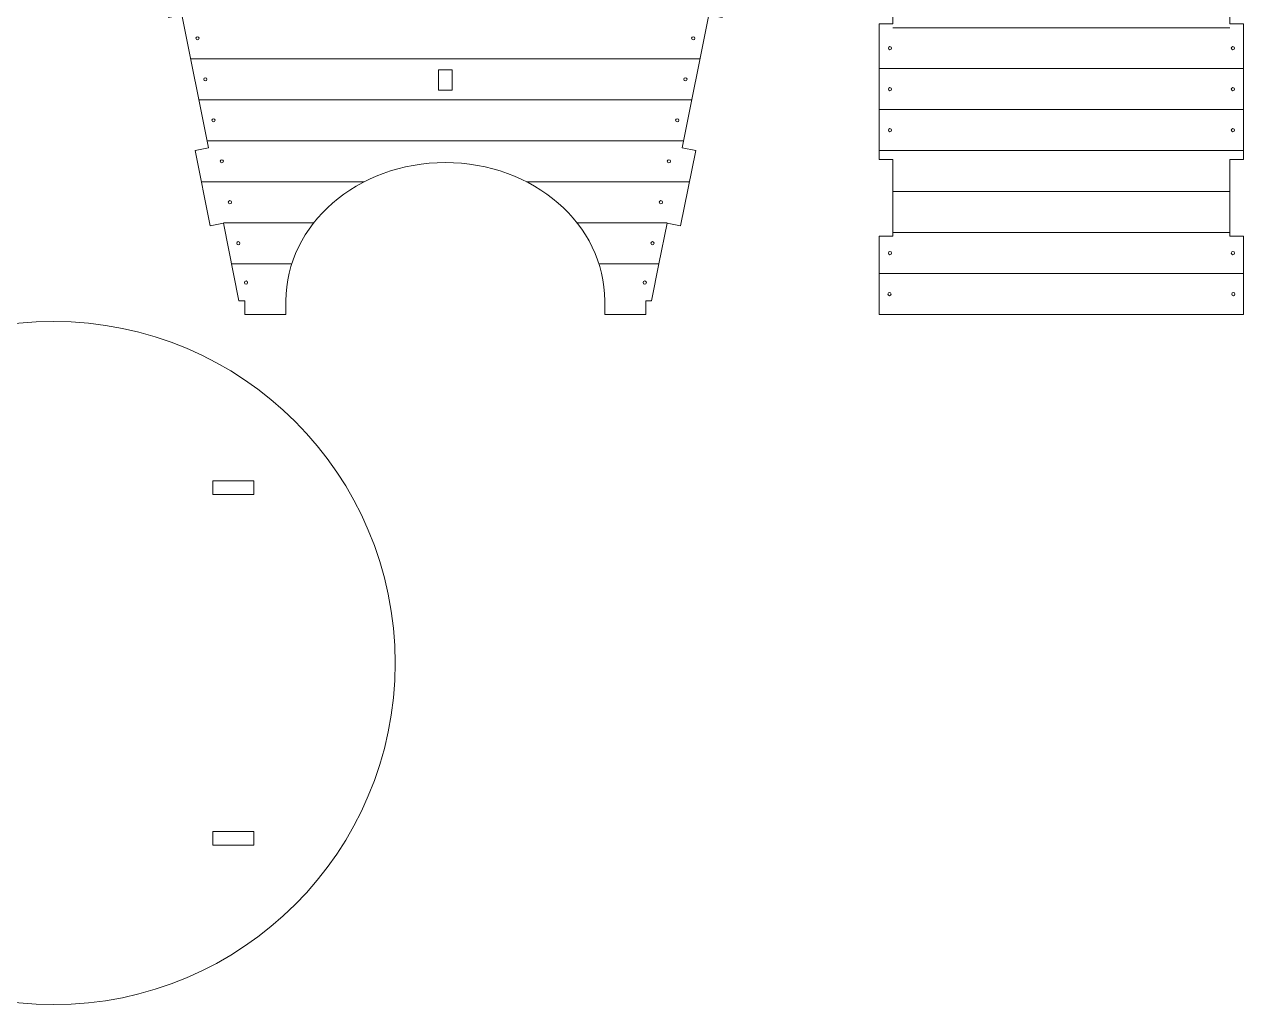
# Model space of a CAD drawing. Header units: millimetres. Extents: x -264 to 265, y -234 to 223.
# Drawn here: x -5.1 to 262.6, y -233.5 to -18.3 of the extents above; entities that cross this region are included whole.
import ezdxf

# ---------------------------------------------------------------- set-up
doc = ezdxf.new("R2010")
doc.units = ezdxf.units.MM
doc.header["$MEASUREMENT"] = 0
doc.layers.add('layer 1', color=7, linetype='Continuous')

msp = doc.modelspace()

# ---------------------------------------------------------------- linework, layer by layer
at = {"layer": 'layer 1', "color": 250, "lineweight": 9}
for points, knots in [([(42.0262, -79.014), (42.0262, -79.014), (43.3537, -79.014), (43.3537, -79.014), (43.3537, -79.014), (43.3537, -79.014), (43.3537, -82.014), (43.3537, -82.014), (43.3537, -82.014), (43.3537, -82.014), (52.3537, -82.014), (52.3537, -82.014), (52.3537, -82.014), (52.3537, -82.014), (52.3537, -79.014), (52.3537, -79.014), (52.3537, -79.014), (52.3537, -62.2303), (68.0237, -48.6242), (87.3537, -48.6242), (87.3537, -48.6242), (106.6837, -48.6242), (122.3537, -62.2303), (122.3537, -79.014), (122.3537, -79.014), (122.3537, -79.014), (122.3537, -82.014), (122.3537, -82.014), (122.3537, -82.014), (122.3537, -82.014), (131.3537, -82.014), (131.3537, -82.014), (131.3537, -82.014), (131.3537, -82.014), (131.3537, -79.014), (131.3537, -79.014), (131.3537, -79.014), (131.3537, -79.014), (132.6284, -79.014), (132.6284, -79.014), (132.6284, -79.014), (132.6284, -79.014), (134.2438, -70.8702), (134.2438, -70.8702), (134.2438, -70.8702), (134.2438, -70.8702), (136.0296, -61.9442), (136.0296, -61.9442), (136.0296, -61.9442), (136.0296, -61.9442), (139.0214, -62.5485), (139.0214, -62.5485), (139.0214, -62.5485), (139.0214, -62.5485), (142.3211, -45.9806), (142.3211, -45.9806), (142.3211, -45.9806), (142.3211, -45.9806), (139.3437, -45.3792), (139.3437, -45.3792), (139.3437, -45.3792), (139.3437, -45.3792), (145.1831, -16.1917), (145.1831, -16.1917), (145.1831, -16.1917), (145.1831, -16.1917), (148.136, -16.7857), (148.136, -16.7857), (148.136, -16.7857), (148.136, -16.7857), (151.4357, -0.2178), (151.4357, -0.2178), (151.4357, -0.2178), (151.4357, -0.2178), (148.4972, 0.3733), (148.4972, 0.3733), (148.4972, 0.3733), (148.4972, 0.3733), (152.6529, 21.1448), (152.6529, 21.1448), (152.6529, 21.1448), (134.8959, 41.6277), (117.1852, 62.1505), (99.3999, 82.61), (99.3999, 82.61), (96.2924, 86.4695), (92.8283, 90.3194), (87.3537, 90.3194), (87.3537, 90.3194), (80.4401, 90.3194), (77.7905, 84.9185), (74.2087, 81.2394), (74.2087, 81.2394), (56.7832, 61.1762), (39.4625, 41.0176), (22.0581, 20.9332), (22.0581, 20.9332), (22.0581, 20.9332), (26.1691, 0.3562), (26.1691, 0.3562), (26.1691, 0.3562), (26.1691, 0.3562), (23.2873, -0.2178), (23.2873, -0.2178), (23.2873, -0.2178), (23.2873, -0.2178), (26.587, -16.7857), (26.587, -16.7857), (26.587, -16.7857), (26.587, -16.7857), (29.4788, -16.2097), (29.4788, -16.2097), (29.4788, -16.2097), (29.4788, -16.2097), (35.3108, -45.4012), (35.3108, -45.4012), (35.3108, -45.4012), (35.3108, -45.4012), (32.4019, -45.9806), (32.4019, -45.9806), (32.4019, -45.9806), (32.4019, -45.9806), (35.7016, -62.5485), (35.7016, -62.5485), (35.7016, -62.5485), (35.7016, -62.5485), (38.6205, -61.9671), (38.6205, -61.9671), (38.6205, -61.9671), (38.6205, -61.9671), (42.0262, -79.014), (42.0262, -79.014)], [0, 0, 0, 0, 0.02941176, 0.02941176, 0.02941176, 0.02941176, 0.05882353, 0.05882353, 0.05882353, 0.05882353, 0.08823529, 0.08823529, 0.08823529, 0.08823529, 0.11764706, 0.11764706, 0.11764706, 0.11764706, 0.14705882, 0.14705882, 0.14705882, 0.14705882, 0.17647059, 0.17647059, 0.17647059, 0.17647059, 0.20588235, 0.20588235, 0.20588235, 0.20588235, 0.23529412, 0.23529412, 0.23529412, 0.23529412, 0.26470588, 0.26470588, 0.26470588, 0.26470588, 0.29411765, 0.29411765, 0.29411765, 0.29411765, 0.32352941, 0.32352941, 0.32352941, 0.32352941, 0.35294118, 0.35294118, 0.35294118, 0.35294118, 0.38235294, 0.38235294, 0.38235294, 0.38235294, 0.41176471, 0.41176471, 0.41176471, 0.41176471, 0.44117647, 0.44117647, 0.44117647, 0.44117647, 0.47058824, 0.47058824, 0.47058824, 0.47058824, 0.5, 0.5, 0.5, 0.5, 0.52941176, 0.52941176, 0.52941176, 0.52941176, 0.55882353, 0.55882353, 0.55882353, 0.55882353, 0.58823529, 0.58823529, 0.58823529, 0.58823529, 0.61764706, 0.61764706, 0.61764706, 0.61764706, 0.64705882, 0.64705882, 0.64705882, 0.64705882, 0.67647059, 0.67647059, 0.67647059, 0.67647059, 0.70588235, 0.70588235, 0.70588235, 0.70588235, 0.73529412, 0.73529412, 0.73529412, 0.73529412, 0.76470588, 0.76470588, 0.76470588, 0.76470588, 0.79411765, 0.79411765, 0.79411765, 0.79411765, 0.82352941, 0.82352941, 0.82352941, 0.82352941, 0.85294118, 0.85294118, 0.85294118, 0.85294118, 0.88235294, 0.88235294, 0.88235294, 0.88235294, 0.91176471, 0.91176471, 0.91176471, 0.91176471, 0.94117647, 0.94117647, 0.94117647, 0.94117647, 1, 1, 1, 1]), ([(262.6328, -64.8233), (262.6328, -64.8233), (262.6347, -82.014), (262.6347, -82.014), (262.6347, -82.014), (262.6347, -82.014), (182.6374, -82.014), (182.6374, -82.014), (182.6374, -82.014), (182.6374, -82.014), (182.637, -64.8233), (182.637, -64.8233), (182.637, -64.8233), (182.637, -64.8233), (185.6314, -64.8233), (185.6314, -64.8233), (185.6314, -64.8233), (185.6314, -64.8233), (185.6313, -47.93), (185.6313, -47.93), (185.6313, -47.93), (185.6313, -47.93), (182.6365, -47.93), (182.6365, -47.93), (182.6365, -47.93), (182.6365, -47.93), (182.6357, -18.1617), (182.6357, -18.1617), (182.6357, -18.1617), (182.6357, -18.1617), (185.6315, -18.1617), (185.6315, -18.1617), (185.6315, -18.1617), (185.6315, -18.1617), (185.6314, -1.2684), (185.6314, -1.2684), (185.6314, -1.2684), (185.6314, -1.2684), (182.6353, -1.2684), (182.6353, -1.2684), (182.6353, -1.2684), (182.6353, -1.2684), (182.6347, 20.1846), (182.6347, 20.1846), (182.6347, 20.1846), (182.6347, 20.1846), (262.632, 20.1846), (262.632, 20.1846), (262.632, 20.1846), (262.632, 20.1846), (262.6326, -1.2684), (262.6326, -1.2684), (262.6326, -1.2684), (262.6326, -1.2684), (259.6328, -1.2684), (259.6328, -1.2684), (259.6328, -1.2684), (259.6328, -1.2684), (259.6329, -18.1617), (259.6329, -18.1617), (259.6329, -18.1617), (259.6329, -18.1617), (262.6329, -18.1617), (262.6329, -18.1617), (262.6329, -18.1617), (262.6329, -18.1617), (262.6327, -47.93), (262.6327, -47.93), (262.6327, -47.93), (262.6327, -47.93), (259.6327, -47.93), (259.6327, -47.93), (259.6327, -47.93), (259.6327, -47.93), (259.6328, -64.8233), (259.6328, -64.8233), (259.6328, -64.8233), (259.6328, -64.8233), (262.6328, -64.8233), (262.6328, -64.8233)], [0, 0, 0, 0, 0.04761905, 0.04761905, 0.04761905, 0.04761905, 0.0952381, 0.0952381, 0.0952381, 0.0952381, 0.14285714, 0.14285714, 0.14285714, 0.14285714, 0.19047619, 0.19047619, 0.19047619, 0.19047619, 0.23809524, 0.23809524, 0.23809524, 0.23809524, 0.28571429, 0.28571429, 0.28571429, 0.28571429, 0.33333333, 0.33333333, 0.33333333, 0.33333333, 0.38095238, 0.38095238, 0.38095238, 0.38095238, 0.42857143, 0.42857143, 0.42857143, 0.42857143, 0.47619048, 0.47619048, 0.47619048, 0.47619048, 0.52380952, 0.52380952, 0.52380952, 0.52380952, 0.57142857, 0.57142857, 0.57142857, 0.57142857, 0.61904762, 0.61904762, 0.61904762, 0.61904762, 0.66666667, 0.66666667, 0.66666667, 0.66666667, 0.71428571, 0.71428571, 0.71428571, 0.71428571, 0.76190476, 0.76190476, 0.76190476, 0.76190476, 0.80952381, 0.80952381, 0.80952381, 0.80952381, 0.85714286, 0.85714286, 0.85714286, 0.85714286, 0.9047619, 0.9047619, 0.9047619, 0.9047619, 1, 1, 1, 1]), ([(85.8555, -28.2556), (85.8555, -28.2556), (88.8555, -28.2556), (88.8555, -28.2556), (88.8555, -28.2556), (88.8555, -28.2556), (88.8555, -32.7257), (88.8555, -32.7257), (88.8555, -32.7257), (88.8555, -32.7257), (85.8555, -32.7257), (85.8555, -32.7257), (85.8555, -32.7257), (85.8555, -32.7257), (85.8555, -28.2556), (85.8555, -28.2556)], [0, 0, 0, 0, 0.2, 0.2, 0.2, 0.2, 0.4, 0.4, 0.4, 0.4, 0.6, 0.6, 0.6, 0.6, 1, 1, 1, 1]), ([(1.333, -233.5194), (42.7544, -233.5194), (76.333, -199.9408), (76.333, -158.5194), (76.333, -158.5194), (76.333, -117.098), (42.7544, -83.5194), (1.333, -83.5194), (1.333, -83.5194), (-40.0884, -83.5194), (-73.667, -117.098), (-73.667, -158.5194), (-73.667, -158.5194), (-73.667, -199.9408), (-40.0884, -233.5194), (1.333, -233.5194)], [0, 0, 0, 0, 0.2, 0.2, 0.2, 0.2, 0.4, 0.4, 0.4, 0.4, 0.6, 0.6, 0.6, 0.6, 1, 1, 1, 1]), ([(45.333, -118.5194), (45.333, -118.5194), (36.333, -118.5194), (36.333, -118.5194), (36.333, -118.5194), (36.333, -118.5194), (36.333, -121.5194), (36.333, -121.5194), (36.333, -121.5194), (36.333, -121.5194), (45.333, -121.5194), (45.333, -121.5194), (45.333, -121.5194), (45.333, -121.5194), (45.333, -118.5194), (45.333, -118.5194)], [0, 0, 0, 0, 0.2, 0.2, 0.2, 0.2, 0.4, 0.4, 0.4, 0.4, 0.6, 0.6, 0.6, 0.6, 1, 1, 1, 1]), ([(45.333, -195.5194), (45.333, -195.5194), (36.333, -195.5194), (36.333, -195.5194), (36.333, -195.5194), (36.333, -195.5194), (36.333, -198.5194), (36.333, -198.5194), (36.333, -198.5194), (36.333, -198.5194), (45.333, -198.5194), (45.333, -198.5194), (45.333, -198.5194), (45.333, -198.5194), (45.333, -195.5194), (45.333, -195.5194)], [0, 0, 0, 0, 0.2, 0.2, 0.2, 0.2, 0.4, 0.4, 0.4, 0.4, 0.6, 0.6, 0.6, 0.6, 1, 1, 1, 1])]:
    msp.add_open_spline(points, degree=3, knots=knots, dxfattribs=at)
at = {"layer": 'layer 1', "color": 242, "lineweight": 9}
for points in [[(32.9349, -20.9973), (33.1282, -20.9973), (33.2849, -21.154), (33.2849, -21.3473), (33.2849, -21.3473), (33.2849, -21.5406), (33.1282, -21.6973), (32.9349, -21.6973), (32.9349, -21.6973), (32.7416, -21.6973), (32.5849, -21.5406), (32.5849, -21.3473), (32.5849, -21.3473), (32.5849, -21.154), (32.7416, -20.9973), (32.9349, -20.9973)], [(141.7881, -20.9973), (141.5948, -20.9973), (141.4381, -21.154), (141.4381, -21.3473), (141.4381, -21.3473), (141.4381, -21.5406), (141.5948, -21.6973), (141.7881, -21.6973), (141.7881, -21.6973), (141.9814, -21.6973), (142.1381, -21.5406), (142.1381, -21.3473), (142.1381, -21.3473), (142.1381, -21.154), (141.9814, -20.9973), (141.7881, -20.9973)], [(184.987, -23.164), (185.1803, -23.164), (185.337, -23.3207), (185.337, -23.514), (185.337, -23.514), (185.337, -23.7073), (185.1803, -23.864), (184.987, -23.864), (184.987, -23.864), (184.7937, -23.864), (184.637, -23.7073), (184.637, -23.514), (184.637, -23.514), (184.637, -23.3207), (184.7937, -23.164), (184.987, -23.164)], [(260.2828, -23.164), (260.0895, -23.164), (259.9328, -23.3207), (259.9328, -23.514), (259.9328, -23.514), (259.9328, -23.7073), (260.0895, -23.864), (260.2828, -23.864), (260.2828, -23.864), (260.4761, -23.864), (260.6328, -23.7073), (260.6328, -23.514), (260.6328, -23.514), (260.6328, -23.3207), (260.4761, -23.164), (260.2828, -23.164)], [(34.6586, -29.9973), (34.8519, -29.9973), (35.0086, -30.154), (35.0086, -30.3473), (35.0086, -30.3473), (35.0086, -30.5406), (34.8519, -30.6973), (34.6586, -30.6973), (34.6586, -30.6973), (34.4653, -30.6973), (34.3086, -30.5406), (34.3086, -30.3473), (34.3086, -30.3473), (34.3086, -30.154), (34.4653, -29.9973), (34.6586, -29.9973)], [(140.0644, -29.9973), (139.8711, -29.9973), (139.7144, -30.154), (139.7144, -30.3473), (139.7144, -30.3473), (139.7144, -30.5406), (139.8711, -30.6973), (140.0644, -30.6973), (140.0644, -30.6973), (140.2577, -30.6973), (140.4144, -30.5406), (140.4144, -30.3473), (140.4144, -30.3473), (140.4144, -30.154), (140.2577, -29.9973), (140.0644, -29.9973)], [(184.987, -32.164), (185.1803, -32.164), (185.337, -32.3207), (185.337, -32.514), (185.337, -32.514), (185.337, -32.7073), (185.1803, -32.864), (184.987, -32.864), (184.987, -32.864), (184.7937, -32.864), (184.637, -32.7073), (184.637, -32.514), (184.637, -32.514), (184.637, -32.3207), (184.7937, -32.164), (184.987, -32.164)], [(260.2828, -32.164), (260.0895, -32.164), (259.9328, -32.3207), (259.9328, -32.514), (259.9328, -32.514), (259.9328, -32.7073), (260.0895, -32.864), (260.2828, -32.864), (260.2828, -32.864), (260.4761, -32.864), (260.6328, -32.7073), (260.6328, -32.514), (260.6328, -32.514), (260.6328, -32.3207), (260.4761, -32.164), (260.2828, -32.164)], [(36.4484, -38.9973), (36.6417, -38.9973), (36.7984, -39.154), (36.7984, -39.3473), (36.7984, -39.3473), (36.7984, -39.5406), (36.6417, -39.6973), (36.4484, -39.6973), (36.4484, -39.6973), (36.2551, -39.6973), (36.0984, -39.5406), (36.0984, -39.3473), (36.0984, -39.3473), (36.0984, -39.154), (36.2551, -38.9973), (36.4484, -38.9973)], [(138.2746, -38.9973), (138.0813, -38.9973), (137.9246, -39.154), (137.9246, -39.3473), (137.9246, -39.3473), (137.9246, -39.5406), (138.0813, -39.6973), (138.2746, -39.6973), (138.2746, -39.6973), (138.4679, -39.6973), (138.6246, -39.5406), (138.6246, -39.3473), (138.6246, -39.3473), (138.6246, -39.154), (138.4679, -38.9973), (138.2746, -38.9973)], [(184.987, -41.164), (185.1803, -41.164), (185.337, -41.3207), (185.337, -41.514), (185.337, -41.514), (185.337, -41.7073), (185.1803, -41.864), (184.987, -41.864), (184.987, -41.864), (184.7937, -41.864), (184.637, -41.7073), (184.637, -41.514), (184.637, -41.514), (184.637, -41.3207), (184.7937, -41.164), (184.987, -41.164)], [(260.2828, -41.164), (260.0895, -41.164), (259.9328, -41.3207), (259.9328, -41.514), (259.9328, -41.514), (259.9328, -41.7073), (260.0895, -41.864), (260.2828, -41.864), (260.2828, -41.864), (260.4761, -41.864), (260.6328, -41.7073), (260.6328, -41.514), (260.6328, -41.514), (260.6328, -41.3207), (260.4761, -41.164), (260.2828, -41.164)], [(38.2823, -47.9973), (38.4756, -47.9973), (38.6323, -48.154), (38.6323, -48.3473), (38.6323, -48.3473), (38.6323, -48.5406), (38.4756, -48.6973), (38.2823, -48.6973), (38.2823, -48.6973), (38.089, -48.6973), (37.9323, -48.5406), (37.9323, -48.3473), (37.9323, -48.3473), (37.9323, -48.154), (38.089, -47.9973), (38.2823, -47.9973)], [(136.4407, -47.9973), (136.2474, -47.9973), (136.0907, -48.154), (136.0907, -48.3473), (136.0907, -48.3473), (136.0907, -48.5406), (136.2474, -48.6973), (136.4407, -48.6973), (136.4407, -48.6973), (136.634, -48.6973), (136.7907, -48.5406), (136.7907, -48.3473), (136.7907, -48.3473), (136.7907, -48.154), (136.634, -47.9973), (136.4407, -47.9973)], [(40.0432, -56.9973), (40.2365, -56.9973), (40.3932, -57.154), (40.3932, -57.3473), (40.3932, -57.3473), (40.3932, -57.5406), (40.2365, -57.6973), (40.0432, -57.6973), (40.0432, -57.6973), (39.8499, -57.6973), (39.6932, -57.5406), (39.6932, -57.3473), (39.6932, -57.3473), (39.6932, -57.154), (39.8499, -56.9973), (40.0432, -56.9973)], [(134.6798, -56.9973), (134.4865, -56.9973), (134.3298, -57.154), (134.3298, -57.3473), (134.3298, -57.3473), (134.3298, -57.5406), (134.4865, -57.6973), (134.6798, -57.6973), (134.6798, -57.6973), (134.8731, -57.6973), (135.0298, -57.5406), (135.0298, -57.3473), (135.0298, -57.3473), (135.0298, -57.154), (134.8731, -56.9973), (134.6798, -56.9973)], [(41.8813, -65.9973), (42.0746, -65.9973), (42.2313, -66.154), (42.2313, -66.3473), (42.2313, -66.3473), (42.2313, -66.5406), (42.0746, -66.6973), (41.8813, -66.6973), (41.8813, -66.6973), (41.688, -66.6973), (41.5313, -66.5406), (41.5313, -66.3473), (41.5313, -66.3473), (41.5313, -66.154), (41.688, -65.9973), (41.8813, -65.9973)], [(132.8417, -65.9973), (132.6484, -65.9973), (132.4917, -66.154), (132.4917, -66.3473), (132.4917, -66.3473), (132.4917, -66.5406), (132.6484, -66.6973), (132.8417, -66.6973), (132.8417, -66.6973), (133.035, -66.6973), (133.1917, -66.5406), (133.1917, -66.3473), (133.1917, -66.3473), (133.1917, -66.154), (133.035, -65.9973), (132.8417, -65.9973)], [(184.987, -68.164), (185.1803, -68.164), (185.337, -68.3207), (185.337, -68.514), (185.337, -68.514), (185.337, -68.7073), (185.1803, -68.864), (184.987, -68.864), (184.987, -68.864), (184.7937, -68.864), (184.637, -68.7073), (184.637, -68.514), (184.637, -68.514), (184.637, -68.3207), (184.7937, -68.164), (184.987, -68.164)], [(260.2828, -68.164), (260.0895, -68.164), (259.9328, -68.3207), (259.9328, -68.514), (259.9328, -68.514), (259.9328, -68.7073), (260.0895, -68.864), (260.2828, -68.864), (260.2828, -68.864), (260.4761, -68.864), (260.6328, -68.7073), (260.6328, -68.514), (260.6328, -68.514), (260.6328, -68.3207), (260.4761, -68.164), (260.2828, -68.164)], [(43.5856, -74.6302), (43.7789, -74.6302), (43.9356, -74.7869), (43.9356, -74.9802), (43.9356, -74.9802), (43.9356, -75.1735), (43.7789, -75.3302), (43.5856, -75.3302), (43.5856, -75.3302), (43.3923, -75.3302), (43.2356, -75.1735), (43.2356, -74.9802), (43.2356, -74.9802), (43.2356, -74.7869), (43.3923, -74.6302), (43.5856, -74.6302)], [(131.1374, -74.6302), (130.9441, -74.6302), (130.7874, -74.7869), (130.7874, -74.9802), (130.7874, -74.9802), (130.7874, -75.1735), (130.9441, -75.3302), (131.1374, -75.3302), (131.1374, -75.3302), (131.3307, -75.3302), (131.4874, -75.1735), (131.4874, -74.9802), (131.4874, -74.9802), (131.4874, -74.7869), (131.3307, -74.6302), (131.1374, -74.6302)], [(184.8847, -77.164), (185.078, -77.164), (185.2347, -77.3207), (185.2347, -77.514), (185.2347, -77.514), (185.2347, -77.7073), (185.078, -77.864), (184.8847, -77.864), (184.8847, -77.864), (184.6914, -77.864), (184.5347, -77.7073), (184.5347, -77.514), (184.5347, -77.514), (184.5347, -77.3207), (184.6914, -77.164), (184.8847, -77.164)], [(260.3851, -77.164), (260.1918, -77.164), (260.0351, -77.3207), (260.0351, -77.514), (260.0351, -77.514), (260.0351, -77.7073), (260.1918, -77.864), (260.3851, -77.864), (260.3851, -77.864), (260.5784, -77.864), (260.7351, -77.7073), (260.7351, -77.514), (260.7351, -77.514), (260.7351, -77.3207), (260.5784, -77.164), (260.3851, -77.164)]]:
    msp.add_open_spline(points, degree=3, knots=[0, 0, 0, 0, 0.2, 0.2, 0.2, 0.2, 0.4, 0.4, 0.4, 0.4, 0.6, 0.6, 0.6, 0.6, 1, 1, 1, 1], dxfattribs=at)
for points in [[(185.6315, -19.014), (185.6315, -19.014), (259.6329, -19.014), (259.6329, -19.014)], [(31.4211, -25.8473), (31.4211, -25.8473), (143.2484, -25.8473), (143.2484, -25.8473)], [(182.6359, -28.014), (182.6359, -28.014), (262.6328, -28.014), (262.6328, -28.014)], [(33.2207, -34.8473), (33.2207, -34.8473), (141.4479, -34.8473), (141.4479, -34.8473)], [(182.6362, -37.014), (182.6362, -37.014), (262.6328, -37.014), (262.6328, -37.014)], [(35.0218, -43.8473), (35.0218, -43.8473), (139.6468, -43.8473), (139.6468, -43.8473)], [(182.6364, -46.014), (182.6364, -46.014), (262.6327, -46.014), (262.6327, -46.014)], [(33.7428, -52.8473), (33.7428, -52.8473), (69.5489, -52.8473), (69.5489, -52.8473)], [(105.1585, -52.8473), (105.1585, -52.8473), (140.9349, -52.8473), (140.9349, -52.8473)], [(185.6313, -55.014), (185.6313, -55.014), (259.6327, -55.014), (259.6327, -55.014)], [(38.6239, -61.8473), (38.6239, -61.8473), (58.4712, -61.8473), (58.4712, -61.8473)], [(116.2362, -61.8473), (116.2362, -61.8473), (136.0447, -61.8473), (136.0447, -61.8473)], [(185.6314, -64.014), (185.6314, -64.014), (259.6328, -64.014), (259.6328, -64.014)], [(40.425, -70.8473), (40.425, -70.8473), (53.6338, -70.8473), (53.6338, -70.8473)], [(121.0736, -70.8473), (121.0736, -70.8473), (134.2436, -70.8473), (134.2436, -70.8473)], [(182.6372, -73.014), (182.6372, -73.014), (262.6336, -73.014), (262.6336, -73.014)]]:
    msp.add_open_spline(points, degree=3, dxfattribs=at)

doc.saveas('drawing.dxf')
